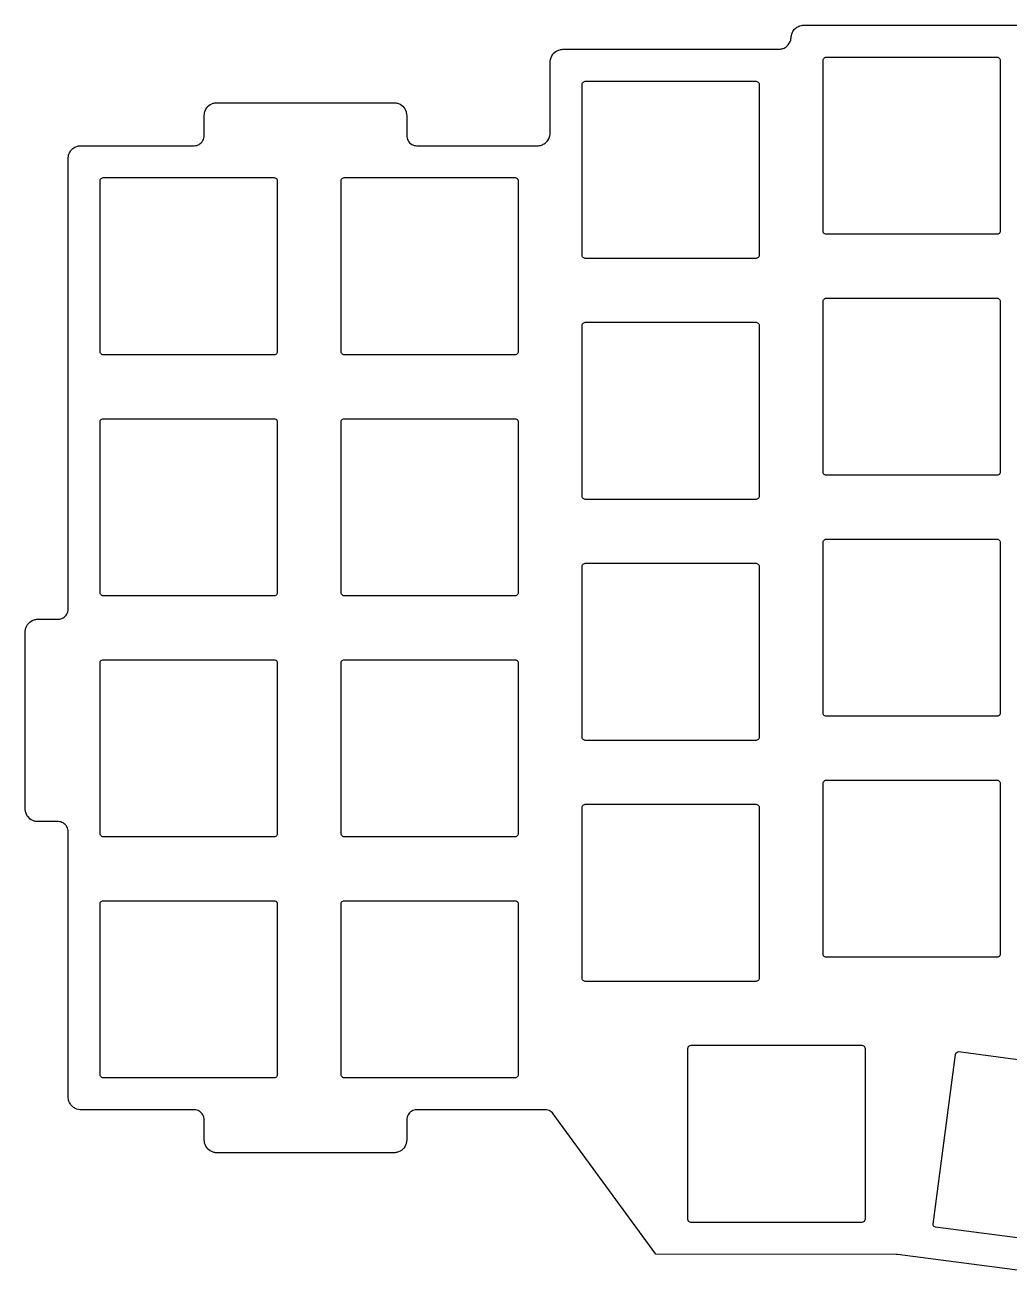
# Model space of a CAD drawing. Header units: millimetres. Extents: x 53 to 194, y -133 to -18.
# Drawn here: x 52.8 to 130.7, y -118.7 to -19 of the extents above; entities that cross this region are included whole.
import ezdxf

# ---------------------------------------------------------------- set-up
doc = ezdxf.new("R2010")
doc.units = ezdxf.units.MM

msp = doc.modelspace()

# ---------------------------------------------------------------- linework, layer by layer
for p, q in [((113.402, -19.932), (113.415, -19.852)), ((113.415, -19.852), (113.436, -19.77)), ((113.436, -19.77), (113.463, -19.689)), ((113.463, -19.689), (113.497, -19.612)), ((113.497, -19.612), (113.537, -19.538)), ((113.537, -19.538), (113.583, -19.467)), ((113.583, -19.467), (113.635, -19.4)), ((113.635, -19.4), (113.693, -19.339)), ((113.693, -19.339), (113.756, -19.282)), ((113.756, -19.282), (113.851, -19.212)), ((113.851, -19.212), (113.924, -19.169)), ((113.924, -19.169), (114, -19.132)), ((114, -19.132), (114.079, -19.102)), ((114.079, -19.102), (114.21, -19.068)), ((114.21, -19.068), (114.294, -19.056)), ((114.294, -19.056), (114.403, -19.05)), ((114.403, -19.05), (131.436, -19.05)), ((112.613, -20.93), (112.695, -20.908)), ((112.695, -20.908), (112.759, -20.886)), ((112.759, -20.886), (112.836, -20.852)), ((112.836, -20.852), (112.91, -20.811)), ((112.91, -20.811), (112.994, -20.755)), ((112.994, -20.755), (113.06, -20.701)), ((113.06, -20.701), (113.165, -20.591)), ((113.165, -20.591), (113.216, -20.524)), ((113.216, -20.524), (113.261, -20.453)), ((113.261, -20.453), (113.3, -20.378)), ((113.3, -20.378), (113.333, -20.3)), ((113.333, -20.3), (113.359, -20.219)), ((113.359, -20.219), (113.381, -20.115)), ((113.381, -20.115), (113.389, -20.058)), ((113.389, -20.058), (113.402, -19.932)), ((94.345, -21.964), (94.348, -21.885)), ((94.348, -21.885), (94.364, -21.764)), ((94.364, -21.764), (94.384, -21.68)), ((94.384, -21.68), (94.412, -21.597)), ((94.412, -21.597), (94.471, -21.47)), ((94.471, -21.47), (94.516, -21.396)), ((94.516, -21.396), (94.591, -21.299)), ((94.591, -21.299), (94.689, -21.201)), ((94.689, -21.201), (94.786, -21.126)), ((94.786, -21.126), (94.86, -21.081)), ((94.86, -21.081), (94.939, -21.042)), ((94.939, -21.042), (95.02, -21.01)), ((95.02, -21.01), (95.154, -20.974)), ((95.154, -20.974), (95.275, -20.958)), ((95.275, -20.958), (95.354, -20.955)), ((95.354, -20.955), (112.378, -20.955)), ((112.378, -20.955), (112.446, -20.953)), ((112.446, -20.953), (112.513, -20.947)), ((112.513, -20.947), (112.613, -20.93)), ((115.92, -21.825), (115.929, -21.76)), ((115.92, -35.325), (115.92, -21.825)), ((115.929, -21.76), (115.953, -21.7)), ((115.953, -21.7), (115.993, -21.648)), ((115.993, -21.648), (116.045, -21.608)), ((116.045, -21.608), (116.105, -21.584)), ((116.105, -21.584), (116.17, -21.575)), ((116.17, -21.575), (129.67, -21.575)), ((129.67, -21.575), (129.735, -21.584)), ((129.735, -21.584), (129.795, -21.608)), ((129.795, -21.608), (129.847, -21.648)), ((129.847, -21.648), (129.887, -21.7)), ((129.887, -21.7), (129.911, -21.76)), ((129.911, -21.76), (129.92, -21.825)), ((129.92, -21.825), (129.92, -35.325)), ((94.345, -27.558), (94.345, -21.964)), ((96.87, -23.73), (96.879, -23.665)), ((96.87, -37.23), (96.87, -23.73)), ((96.879, -23.665), (96.903, -23.605)), ((96.903, -23.605), (96.943, -23.553)), ((96.943, -23.553), (96.995, -23.513)), ((96.995, -23.513), (97.055, -23.489)), ((97.055, -23.489), (97.12, -23.48)), ((97.12, -23.48), (110.62, -23.48)), ((110.62, -23.48), (110.685, -23.489)), ((110.685, -23.489), (110.745, -23.513)), ((110.745, -23.513), (110.797, -23.553)), ((110.797, -23.553), (110.837, -23.605)), ((110.837, -23.605), (110.861, -23.665)), ((110.861, -23.665), (110.87, -23.73)), ((110.87, -23.73), (110.87, -37.23)), ((67.029, -25.942), (67.042, -25.891)), ((67.042, -25.891), (67.068, -25.817)), ((67.068, -25.817), (67.122, -25.698)), ((67.122, -25.698), (67.192, -25.588)), ((67.192, -25.588), (67.276, -25.488)), ((67.276, -25.488), (67.372, -25.399)), ((67.372, -25.399), (67.478, -25.324)), ((67.478, -25.324), (67.594, -25.263)), ((67.594, -25.263), (67.716, -25.217)), ((67.716, -25.217), (67.767, -25.204)), ((67.767, -25.204), (67.844, -25.189)), ((67.844, -25.189), (67.896, -25.182)), ((67.896, -25.182), (68.013, -25.175)), ((68.013, -25.175), (81.987, -25.175)), ((81.987, -25.175), (82.104, -25.182)), ((82.104, -25.182), (82.156, -25.189)), ((82.156, -25.189), (82.233, -25.204)), ((82.233, -25.204), (82.284, -25.217)), ((82.284, -25.217), (82.358, -25.243)), ((82.358, -25.243), (82.477, -25.297)), ((82.477, -25.297), (82.587, -25.367)), ((82.587, -25.367), (82.687, -25.451)), ((82.687, -25.451), (82.776, -25.547)), ((82.776, -25.547), (82.851, -25.653)), ((82.851, -25.653), (82.912, -25.769)), ((82.912, -25.769), (82.958, -25.891)), ((82.958, -25.891), (82.971, -25.942)), ((67, -26.188), (67.007, -26.071)), ((67, -27.775), (67, -26.188)), ((67.007, -26.071), (67.014, -26.019)), ((67.014, -26.019), (67.029, -25.942)), ((82.971, -25.942), (82.986, -26.019)), ((82.986, -26.019), (82.993, -26.071)), ((82.993, -26.071), (83, -26.188)), ((83, -26.188), (83, -27.775)), ((66.973, -27.982), (66.993, -27.879)), ((66.993, -27.879), (67, -27.775)), ((83, -27.775), (83.007, -27.879)), ((83.007, -27.879), (83.027, -27.982)), ((94.265, -27.965), (94.295, -27.884)), ((94.295, -27.884), (94.322, -27.783)), ((94.322, -27.783), (94.337, -27.697)), ((94.337, -27.697), (94.343, -27.627)), ((94.343, -27.627), (94.345, -27.558)), ((56.491, -28.919), (56.551, -28.856)), ((56.551, -28.856), (56.616, -28.798)), ((56.616, -28.798), (56.686, -28.746)), ((56.686, -28.746), (56.76, -28.701)), ((56.76, -28.701), (56.839, -28.662)), ((56.839, -28.662), (56.97, -28.614)), ((56.97, -28.614), (57.054, -28.594)), ((57.054, -28.594), (57.175, -28.578)), ((57.175, -28.578), (57.254, -28.575)), ((57.254, -28.575), (66.2, -28.575)), ((66.2, -28.575), (66.304, -28.568)), ((66.304, -28.568), (66.407, -28.548)), ((66.407, -28.548), (66.506, -28.514)), ((66.506, -28.514), (66.6, -28.468)), ((66.6, -28.468), (66.687, -28.41)), ((66.687, -28.41), (66.766, -28.341)), ((66.766, -28.341), (66.835, -28.262)), ((66.835, -28.262), (66.893, -28.175)), ((66.893, -28.175), (66.939, -28.081)), ((66.939, -28.081), (66.973, -27.982)), ((83.027, -27.982), (83.061, -28.081)), ((83.061, -28.081), (83.107, -28.175)), ((83.107, -28.175), (83.165, -28.262)), ((83.165, -28.262), (83.234, -28.341)), ((83.234, -28.341), (83.313, -28.41)), ((83.313, -28.41), (83.4, -28.468)), ((83.4, -28.468), (83.494, -28.514)), ((83.494, -28.514), (83.593, -28.548)), ((83.593, -28.548), (83.696, -28.568)), ((83.696, -28.568), (83.8, -28.575)), ((83.8, -28.575), (93.328, -28.575)), ((93.328, -28.575), (93.397, -28.573)), ((93.397, -28.573), (93.484, -28.564)), ((93.484, -28.564), (93.57, -28.548)), ((93.57, -28.548), (93.654, -28.525)), ((93.654, -28.525), (93.735, -28.495)), ((93.735, -28.495), (93.799, -28.465)), ((93.799, -28.465), (93.874, -28.422)), ((93.874, -28.422), (93.946, -28.373)), ((93.946, -28.373), (94.026, -28.306)), ((94.026, -28.306), (94.087, -28.244)), ((94.087, -28.244), (94.143, -28.176)), ((94.143, -28.176), (94.183, -28.119)), ((94.183, -28.119), (94.227, -28.044)), ((94.227, -28.044), (94.265, -27.965)), ((56.245, -29.584), (56.248, -29.505)), ((56.245, -65.2), (56.245, -29.584)), ((56.248, -29.505), (56.258, -29.419)), ((56.258, -29.419), (56.275, -29.333)), ((56.275, -29.333), (56.3, -29.25)), ((56.3, -29.25), (56.347, -29.137)), ((56.347, -29.137), (56.388, -29.06)), ((56.388, -29.06), (56.436, -28.988)), ((56.436, -28.988), (56.491, -28.919)), ((58.77, -31.35), (58.779, -31.285)), ((58.77, -44.85), (58.77, -31.35)), ((58.779, -31.285), (58.803, -31.225)), ((58.803, -31.225), (58.843, -31.173)), ((58.843, -31.173), (58.895, -31.133)), ((58.895, -31.133), (58.955, -31.109)), ((58.955, -31.109), (59.02, -31.1)), ((59.02, -31.1), (72.52, -31.1)), ((72.52, -31.1), (72.585, -31.109)), ((72.585, -31.109), (72.645, -31.133)), ((72.645, -31.133), (72.697, -31.173)), ((72.697, -31.173), (72.737, -31.225)), ((72.737, -31.225), (72.761, -31.285)), ((72.761, -31.285), (72.77, -31.35)), ((72.77, -31.35), (72.77, -44.85)), ((77.82, -31.35), (77.829, -31.285)), ((77.82, -44.85), (77.82, -31.35)), ((77.829, -31.285), (77.853, -31.225)), ((77.853, -31.225), (77.893, -31.173)), ((77.893, -31.173), (77.945, -31.133)), ((77.945, -31.133), (78.005, -31.109)), ((78.005, -31.109), (78.07, -31.1)), ((78.07, -31.1), (91.57, -31.1)), ((91.57, -31.1), (91.635, -31.109)), ((91.635, -31.109), (91.695, -31.133)), ((91.695, -31.133), (91.747, -31.173)), ((91.747, -31.173), (91.787, -31.225)), ((91.787, -31.225), (91.811, -31.285)), ((91.811, -31.285), (91.82, -31.35)), ((91.82, -31.35), (91.82, -44.85)), ((115.929, -35.39), (115.92, -35.325)), ((115.953, -35.45), (115.929, -35.39)), ((115.993, -35.502), (115.953, -35.45)), ((116.045, -35.542), (115.993, -35.502)), ((116.105, -35.566), (116.045, -35.542)), ((116.17, -35.575), (116.105, -35.566)), ((129.67, -35.575), (116.17, -35.575)), ((129.735, -35.566), (129.67, -35.575)), ((129.795, -35.542), (129.735, -35.566)), ((129.847, -35.502), (129.795, -35.542)), ((129.887, -35.45), (129.847, -35.502)), ((129.911, -35.39), (129.887, -35.45)), ((129.92, -35.325), (129.911, -35.39)), ((96.879, -37.295), (96.87, -37.23)), ((96.903, -37.355), (96.879, -37.295)), ((96.943, -37.407), (96.903, -37.355)), ((96.995, -37.447), (96.943, -37.407)), ((97.055, -37.471), (96.995, -37.447)), ((97.12, -37.48), (97.055, -37.471)), ((110.62, -37.48), (97.12, -37.48)), ((110.685, -37.471), (110.62, -37.48)), ((110.745, -37.447), (110.685, -37.471)), ((110.797, -37.407), (110.745, -37.447)), ((110.837, -37.355), (110.797, -37.407)), ((110.861, -37.295), (110.837, -37.355)), ((110.87, -37.23), (110.861, -37.295)), ((115.92, -40.875), (115.929, -40.81)), ((115.929, -40.81), (115.953, -40.75)), ((115.953, -40.75), (115.993, -40.698)), ((115.993, -40.698), (116.045, -40.658)), ((116.045, -40.658), (116.105, -40.634)), ((116.105, -40.634), (116.17, -40.625)), ((116.17, -40.625), (129.67, -40.625)), ((129.67, -40.625), (129.735, -40.634)), ((129.735, -40.634), (129.795, -40.658)), ((129.795, -40.658), (129.847, -40.698)), ((129.847, -40.698), (129.887, -40.75)), ((129.887, -40.75), (129.911, -40.81)), ((129.911, -40.81), (129.92, -40.875)), ((115.92, -54.375), (115.92, -40.875)), ((129.92, -40.875), (129.92, -54.375)), ((96.87, -42.78), (96.879, -42.715)), ((96.87, -56.28), (96.87, -42.78)), ((96.879, -42.715), (96.903, -42.655)), ((96.903, -42.655), (96.943, -42.603)), ((96.943, -42.603), (96.995, -42.563)), ((96.995, -42.563), (97.055, -42.539)), ((97.055, -42.539), (97.12, -42.53)), ((97.12, -42.53), (110.62, -42.53)), ((110.62, -42.53), (110.685, -42.539)), ((110.685, -42.539), (110.745, -42.563)), ((110.745, -42.563), (110.797, -42.603)), ((110.797, -42.603), (110.837, -42.655)), ((110.837, -42.655), (110.861, -42.715)), ((110.861, -42.715), (110.87, -42.78)), ((110.87, -42.78), (110.87, -56.28)), ((58.779, -44.915), (58.77, -44.85)), ((58.803, -44.975), (58.779, -44.915)), ((58.843, -45.027), (58.803, -44.975)), ((58.895, -45.067), (58.843, -45.027)), ((58.955, -45.091), (58.895, -45.067)), ((59.02, -45.1), (58.955, -45.091)), ((72.52, -45.1), (59.02, -45.1)), ((72.585, -45.091), (72.52, -45.1)), ((72.645, -45.067), (72.585, -45.091)), ((72.697, -45.027), (72.645, -45.067)), ((72.737, -44.975), (72.697, -45.027)), ((72.761, -44.915), (72.737, -44.975)), ((72.77, -44.85), (72.761, -44.915)), ((77.829, -44.915), (77.82, -44.85)), ((77.853, -44.975), (77.829, -44.915)), ((77.893, -45.027), (77.853, -44.975)), ((77.945, -45.067), (77.893, -45.027)), ((78.005, -45.091), (77.945, -45.067)), ((78.07, -45.1), (78.005, -45.091)), ((91.57, -45.1), (78.07, -45.1)), ((91.635, -45.091), (91.57, -45.1)), ((91.695, -45.067), (91.635, -45.091)), ((91.747, -45.027), (91.695, -45.067)), ((91.787, -44.975), (91.747, -45.027)), ((91.811, -44.915), (91.787, -44.975)), ((91.82, -44.85), (91.811, -44.915)), ((58.77, -50.4), (58.779, -50.335)), ((58.77, -63.9), (58.77, -50.4)), ((58.779, -50.335), (58.803, -50.275)), ((58.803, -50.275), (58.843, -50.223)), ((58.843, -50.223), (58.895, -50.183)), ((58.895, -50.183), (58.955, -50.159)), ((58.955, -50.159), (59.02, -50.15)), ((59.02, -50.15), (72.52, -50.15)), ((72.52, -50.15), (72.585, -50.159)), ((72.585, -50.159), (72.645, -50.183)), ((72.645, -50.183), (72.697, -50.223)), ((72.697, -50.223), (72.737, -50.275)), ((72.737, -50.275), (72.761, -50.335)), ((72.761, -50.335), (72.77, -50.4)), ((72.77, -50.4), (72.77, -63.9)), ((77.82, -50.4), (77.829, -50.335)), ((77.82, -63.9), (77.82, -50.4)), ((77.829, -50.335), (77.853, -50.275)), ((77.853, -50.275), (77.893, -50.223)), ((77.893, -50.223), (77.945, -50.183)), ((77.945, -50.183), (78.005, -50.159)), ((78.005, -50.159), (78.07, -50.15)), ((78.07, -50.15), (91.57, -50.15)), ((91.57, -50.15), (91.635, -50.159)), ((91.635, -50.159), (91.695, -50.183)), ((91.695, -50.183), (91.747, -50.223)), ((91.747, -50.223), (91.787, -50.275)), ((91.787, -50.275), (91.811, -50.335)), ((91.811, -50.335), (91.82, -50.4)), ((91.82, -50.4), (91.82, -63.9)), ((115.929, -54.44), (115.92, -54.375)), ((115.953, -54.5), (115.929, -54.44)), ((115.993, -54.552), (115.953, -54.5)), ((116.045, -54.592), (115.993, -54.552)), ((116.105, -54.616), (116.045, -54.592)), ((116.17, -54.625), (116.105, -54.616)), ((129.67, -54.625), (116.17, -54.625)), ((129.735, -54.616), (129.67, -54.625)), ((129.795, -54.592), (129.735, -54.616)), ((129.847, -54.552), (129.795, -54.592)), ((129.887, -54.5), (129.847, -54.552)), ((129.911, -54.44), (129.887, -54.5)), ((129.92, -54.375), (129.911, -54.44)), ((96.879, -56.345), (96.87, -56.28)), ((96.903, -56.405), (96.879, -56.345)), ((96.943, -56.457), (96.903, -56.405)), ((96.995, -56.497), (96.943, -56.457)), ((97.055, -56.521), (96.995, -56.497)), ((97.12, -56.53), (97.055, -56.521)), ((110.62, -56.53), (97.12, -56.53)), ((110.685, -56.521), (110.62, -56.53)), ((110.745, -56.497), (110.685, -56.521)), ((110.797, -56.457), (110.745, -56.497)), ((110.837, -56.405), (110.797, -56.457)), ((110.861, -56.345), (110.837, -56.405)), ((110.87, -56.28), (110.861, -56.345)), ((115.953, -59.8), (115.993, -59.748)), ((115.993, -59.748), (116.045, -59.708)), ((116.045, -59.708), (116.105, -59.684)), ((116.105, -59.684), (116.17, -59.675)), ((116.17, -59.675), (129.67, -59.675)), ((129.67, -59.675), (129.735, -59.684)), ((129.735, -59.684), (129.795, -59.708)), ((129.795, -59.708), (129.847, -59.748)), ((129.847, -59.748), (129.887, -59.8)), ((115.92, -59.925), (115.929, -59.86)), ((115.92, -73.425), (115.92, -59.925)), ((115.929, -59.86), (115.953, -59.8)), ((129.887, -59.8), (129.911, -59.86)), ((129.911, -59.86), (129.92, -59.925)), ((129.92, -59.925), (129.92, -73.425)), ((96.87, -61.83), (96.879, -61.765)), ((96.879, -61.765), (96.903, -61.705)), ((96.903, -61.705), (96.943, -61.653)), ((96.943, -61.653), (96.995, -61.613)), ((96.995, -61.613), (97.055, -61.589)), ((97.055, -61.589), (97.12, -61.58)), ((97.12, -61.58), (110.62, -61.58)), ((110.62, -61.58), (110.685, -61.589)), ((110.685, -61.589), (110.745, -61.613)), ((110.745, -61.613), (110.797, -61.653)), ((110.797, -61.653), (110.837, -61.705)), ((110.837, -61.705), (110.861, -61.765)), ((110.861, -61.765), (110.87, -61.83)), ((96.87, -75.33), (96.87, -61.83)), ((110.87, -61.83), (110.87, -75.33)), ((58.779, -63.965), (58.77, -63.9)), ((58.803, -64.025), (58.779, -63.965)), ((58.843, -64.077), (58.803, -64.025)), ((58.895, -64.117), (58.843, -64.077)), ((58.955, -64.141), (58.895, -64.117)), ((59.02, -64.15), (58.955, -64.141)), ((72.52, -64.15), (59.02, -64.15)), ((72.585, -64.141), (72.52, -64.15)), ((72.645, -64.117), (72.585, -64.141)), ((72.697, -64.077), (72.645, -64.117)), ((72.737, -64.025), (72.697, -64.077)), ((72.761, -63.965), (72.737, -64.025)), ((72.77, -63.9), (72.761, -63.965)), ((77.829, -63.965), (77.82, -63.9)), ((77.853, -64.025), (77.829, -63.965)), ((77.893, -64.077), (77.853, -64.025)), ((77.945, -64.117), (77.893, -64.077)), ((78.005, -64.141), (77.945, -64.117)), ((78.07, -64.15), (78.005, -64.141)), ((91.57, -64.15), (78.07, -64.15)), ((91.635, -64.141), (91.57, -64.15)), ((91.695, -64.117), (91.635, -64.141)), ((91.747, -64.077), (91.695, -64.117)), ((91.787, -64.025), (91.747, -64.077)), ((91.811, -63.965), (91.787, -64.025)), ((91.82, -63.9), (91.811, -63.965)), ((56.011, -65.766), (56.08, -65.687)), ((56.08, -65.687), (56.138, -65.6)), ((56.138, -65.6), (56.184, -65.506)), ((56.184, -65.506), (56.218, -65.407)), ((56.218, -65.407), (56.238, -65.304)), ((56.238, -65.304), (56.245, -65.2)), ((52.874, -66.767), (52.887, -66.716)), ((52.887, -66.716), (52.913, -66.642)), ((52.913, -66.642), (52.967, -66.523)), ((52.967, -66.523), (53.037, -66.413)), ((53.037, -66.413), (53.121, -66.313)), ((53.121, -66.313), (53.217, -66.224)), ((53.217, -66.224), (53.323, -66.149)), ((53.323, -66.149), (53.439, -66.088)), ((53.439, -66.088), (53.561, -66.042)), ((53.561, -66.042), (53.612, -66.029)), ((53.612, -66.029), (53.689, -66.014)), ((53.689, -66.014), (53.741, -66.007)), ((53.741, -66.007), (53.858, -66)), ((53.858, -66), (55.445, -66)), ((55.445, -66), (55.549, -65.993)), ((55.549, -65.993), (55.652, -65.973)), ((55.652, -65.973), (55.751, -65.939)), ((55.751, -65.939), (55.845, -65.893)), ((55.845, -65.893), (55.932, -65.835)), ((55.932, -65.835), (56.011, -65.766)), ((52.845, -67.013), (52.852, -66.896)), ((52.845, -80.987), (52.845, -67.013)), ((52.852, -66.896), (52.859, -66.844)), ((52.859, -66.844), (52.874, -66.767)), ((58.77, -69.45), (58.779, -69.385)), ((58.77, -82.95), (58.77, -69.45)), ((58.779, -69.385), (58.803, -69.325)), ((58.803, -69.325), (58.843, -69.273)), ((58.843, -69.273), (58.895, -69.233)), ((58.895, -69.233), (58.955, -69.209)), ((58.955, -69.209), (59.02, -69.2)), ((59.02, -69.2), (72.52, -69.2)), ((72.52, -69.2), (72.585, -69.209)), ((72.585, -69.209), (72.645, -69.233)), ((72.645, -69.233), (72.697, -69.273)), ((72.697, -69.273), (72.737, -69.325)), ((72.737, -69.325), (72.761, -69.385)), ((72.761, -69.385), (72.77, -69.45)), ((72.77, -69.45), (72.77, -82.95)), ((77.82, -69.45), (77.829, -69.385)), ((77.82, -82.95), (77.82, -69.45)), ((77.829, -69.385), (77.853, -69.325)), ((77.853, -69.325), (77.893, -69.273)), ((77.893, -69.273), (77.945, -69.233)), ((77.945, -69.233), (78.005, -69.209)), ((78.005, -69.209), (78.07, -69.2)), ((78.07, -69.2), (91.57, -69.2)), ((91.57, -69.2), (91.635, -69.209)), ((91.635, -69.209), (91.695, -69.233)), ((91.695, -69.233), (91.747, -69.273)), ((91.747, -69.273), (91.787, -69.325)), ((91.787, -69.325), (91.811, -69.385)), ((91.811, -69.385), (91.82, -69.45)), ((91.82, -69.45), (91.82, -82.95)), ((115.929, -73.49), (115.92, -73.425)), ((115.953, -73.55), (115.929, -73.49)), ((115.993, -73.602), (115.953, -73.55)), ((116.045, -73.642), (115.993, -73.602)), ((116.105, -73.666), (116.045, -73.642)), ((116.17, -73.675), (116.105, -73.666)), ((129.67, -73.675), (116.17, -73.675)), ((129.735, -73.666), (129.67, -73.675)), ((129.795, -73.642), (129.735, -73.666)), ((129.847, -73.602), (129.795, -73.642)), ((129.887, -73.55), (129.847, -73.602)), ((129.911, -73.49), (129.887, -73.55)), ((129.92, -73.425), (129.911, -73.49)), ((96.879, -75.395), (96.87, -75.33)), ((96.903, -75.455), (96.879, -75.395)), ((96.943, -75.507), (96.903, -75.455)), ((96.995, -75.547), (96.943, -75.507)), ((97.055, -75.571), (96.995, -75.547)), ((97.12, -75.58), (97.055, -75.571)), ((110.62, -75.58), (97.12, -75.58)), ((110.685, -75.571), (110.62, -75.58)), ((110.745, -75.547), (110.685, -75.571)), ((110.797, -75.507), (110.745, -75.547)), ((110.837, -75.455), (110.797, -75.507)), ((110.861, -75.395), (110.837, -75.455)), ((110.87, -75.33), (110.861, -75.395)), ((115.92, -78.975), (115.929, -78.91)), ((115.92, -92.475), (115.92, -78.975)), ((115.929, -78.91), (115.953, -78.85)), ((115.953, -78.85), (115.993, -78.798)), ((115.993, -78.798), (116.045, -78.758)), ((116.045, -78.758), (116.105, -78.734)), ((116.105, -78.734), (116.17, -78.725)), ((116.17, -78.725), (129.67, -78.725)), ((129.67, -78.725), (129.735, -78.734)), ((129.735, -78.734), (129.795, -78.758)), ((129.795, -78.758), (129.847, -78.798)), ((129.847, -78.798), (129.887, -78.85)), ((129.887, -78.85), (129.911, -78.91)), ((129.911, -78.91), (129.92, -78.975)), ((129.92, -78.975), (129.92, -92.475)), ((96.903, -80.755), (96.943, -80.703)), ((96.943, -80.703), (96.995, -80.663)), ((96.995, -80.663), (97.055, -80.639)), ((97.055, -80.639), (97.12, -80.63)), ((97.12, -80.63), (110.62, -80.63)), ((110.62, -80.63), (110.685, -80.639)), ((110.685, -80.639), (110.745, -80.663)), ((110.745, -80.663), (110.797, -80.703)), ((110.797, -80.703), (110.837, -80.755)), ((52.852, -81.104), (52.845, -80.987)), ((52.859, -81.156), (52.852, -81.104)), ((52.874, -81.233), (52.859, -81.156)), ((52.887, -81.284), (52.874, -81.233)), ((52.913, -81.358), (52.887, -81.284)), ((52.967, -81.477), (52.913, -81.358)), ((53.037, -81.587), (52.967, -81.477)), ((53.121, -81.687), (53.037, -81.587)), ((53.217, -81.776), (53.121, -81.687)), ((96.87, -80.88), (96.879, -80.815)), ((96.87, -94.38), (96.87, -80.88)), ((96.879, -80.815), (96.903, -80.755)), ((110.837, -80.755), (110.861, -80.815)), ((110.861, -80.815), (110.87, -80.88)), ((110.87, -80.88), (110.87, -94.38)), ((53.323, -81.851), (53.217, -81.776)), ((53.439, -81.912), (53.323, -81.851)), ((53.561, -81.958), (53.439, -81.912)), ((53.612, -81.971), (53.561, -81.958)), ((53.689, -81.986), (53.612, -81.971)), ((53.741, -81.993), (53.689, -81.986)), ((53.858, -82), (53.741, -81.993)), ((55.445, -82), (53.858, -82)), ((55.549, -82.007), (55.445, -82)), ((55.652, -82.027), (55.549, -82.007)), ((55.751, -82.061), (55.652, -82.027)), ((55.845, -82.107), (55.751, -82.061)), ((55.932, -82.165), (55.845, -82.107)), ((56.011, -82.234), (55.932, -82.165)), ((56.08, -82.313), (56.011, -82.234)), ((56.138, -82.4), (56.08, -82.313)), ((56.184, -82.494), (56.138, -82.4)), ((56.218, -82.593), (56.184, -82.494)), ((56.238, -82.696), (56.218, -82.593)), ((56.245, -82.8), (56.238, -82.696)), ((56.245, -103.766), (56.245, -82.8)), ((58.779, -83.015), (58.77, -82.95)), ((58.803, -83.075), (58.779, -83.015)), ((58.843, -83.127), (58.803, -83.075)), ((58.895, -83.167), (58.843, -83.127)), ((58.955, -83.191), (58.895, -83.167)), ((59.02, -83.2), (58.955, -83.191)), ((72.52, -83.2), (59.02, -83.2)), ((72.585, -83.191), (72.52, -83.2)), ((72.645, -83.167), (72.585, -83.191)), ((72.697, -83.127), (72.645, -83.167)), ((72.737, -83.075), (72.697, -83.127)), ((72.761, -83.015), (72.737, -83.075)), ((72.77, -82.95), (72.761, -83.015)), ((77.829, -83.015), (77.82, -82.95)), ((77.853, -83.075), (77.829, -83.015)), ((77.893, -83.127), (77.853, -83.075)), ((77.945, -83.167), (77.893, -83.127)), ((78.005, -83.191), (77.945, -83.167)), ((78.07, -83.2), (78.005, -83.191)), ((91.57, -83.2), (78.07, -83.2)), ((91.635, -83.191), (91.57, -83.2)), ((91.695, -83.167), (91.635, -83.191)), ((91.747, -83.127), (91.695, -83.167)), ((91.787, -83.075), (91.747, -83.127)), ((91.811, -83.015), (91.787, -83.075)), ((91.82, -82.95), (91.811, -83.015)), ((58.77, -88.5), (58.779, -88.435)), ((58.77, -102), (58.77, -88.5)), ((58.779, -88.435), (58.803, -88.375)), ((58.803, -88.375), (58.843, -88.323)), ((58.843, -88.323), (58.895, -88.283)), ((58.895, -88.283), (58.955, -88.259)), ((58.955, -88.259), (59.02, -88.25)), ((59.02, -88.25), (72.52, -88.25)), ((72.52, -88.25), (72.585, -88.259)), ((72.585, -88.259), (72.645, -88.283)), ((72.645, -88.283), (72.697, -88.323)), ((72.697, -88.323), (72.737, -88.375)), ((72.737, -88.375), (72.761, -88.435)), ((72.761, -88.435), (72.77, -88.5)), ((72.77, -88.5), (72.77, -102)), ((77.82, -88.5), (77.829, -88.435)), ((77.82, -102), (77.82, -88.5)), ((77.829, -88.435), (77.853, -88.375)), ((77.853, -88.375), (77.893, -88.323)), ((77.893, -88.323), (77.945, -88.283)), ((77.945, -88.283), (78.005, -88.259)), ((78.005, -88.259), (78.07, -88.25)), ((78.07, -88.25), (91.57, -88.25)), ((91.57, -88.25), (91.635, -88.259)), ((91.635, -88.259), (91.695, -88.283)), ((91.695, -88.283), (91.747, -88.323)), ((91.747, -88.323), (91.787, -88.375)), ((91.787, -88.375), (91.811, -88.435)), ((91.811, -88.435), (91.82, -88.5)), ((91.82, -88.5), (91.82, -102)), ((115.929, -92.54), (115.92, -92.475)), ((115.953, -92.6), (115.929, -92.54)), ((115.993, -92.652), (115.953, -92.6)), ((116.045, -92.692), (115.993, -92.652)), ((129.847, -92.652), (129.795, -92.692)), ((129.887, -92.6), (129.847, -92.652)), ((129.911, -92.54), (129.887, -92.6)), ((129.92, -92.475), (129.911, -92.54)), ((116.105, -92.716), (116.045, -92.692)), ((116.17, -92.725), (116.105, -92.716)), ((129.67, -92.725), (116.17, -92.725)), ((129.735, -92.716), (129.67, -92.725)), ((129.795, -92.692), (129.735, -92.716)), ((96.879, -94.445), (96.87, -94.38)), ((96.903, -94.505), (96.879, -94.445)), ((96.943, -94.557), (96.903, -94.505)), ((96.995, -94.597), (96.943, -94.557)), ((97.055, -94.621), (96.995, -94.597)), ((97.12, -94.63), (97.055, -94.621)), ((110.62, -94.63), (97.12, -94.63)), ((110.685, -94.621), (110.62, -94.63)), ((110.745, -94.597), (110.685, -94.621)), ((110.797, -94.557), (110.745, -94.597)), ((110.837, -94.505), (110.797, -94.557)), ((110.861, -94.445), (110.837, -94.505)), ((110.87, -94.38), (110.861, -94.445)), ((105.233, -99.93), (105.242, -99.865)), ((105.233, -113.43), (105.233, -99.93)), ((105.242, -99.865), (105.266, -99.805)), ((105.266, -99.805), (105.306, -99.753)), ((105.306, -99.753), (105.358, -99.713)), ((105.358, -99.713), (105.418, -99.689)), ((105.418, -99.689), (105.483, -99.68)), ((105.483, -99.68), (118.983, -99.68)), ((118.983, -99.68), (119.048, -99.689)), ((119.048, -99.689), (119.108, -99.713)), ((119.108, -99.713), (119.16, -99.753)), ((119.16, -99.753), (119.2, -99.805)), ((119.2, -99.805), (119.224, -99.865)), ((119.224, -99.865), (119.233, -99.93)), ((119.233, -99.93), (119.233, -113.43)), ((124.621, -113.816), (126.385, -100.398)), ((126.385, -100.398), (126.402, -100.335)), ((126.402, -100.335), (126.435, -100.279)), ((126.435, -100.279), (126.508, -100.215)), ((126.508, -100.215), (126.569, -100.19)), ((126.569, -100.19), (126.633, -100.181)), ((126.633, -100.181), (140.05, -101.945)), ((58.779, -102.065), (58.77, -102)), ((58.803, -102.125), (58.779, -102.065)), ((58.843, -102.177), (58.803, -102.125)), ((58.895, -102.217), (58.843, -102.177)), ((58.955, -102.241), (58.895, -102.217)), ((59.02, -102.25), (58.955, -102.241)), ((72.52, -102.25), (59.02, -102.25)), ((72.585, -102.241), (72.52, -102.25)), ((72.645, -102.217), (72.585, -102.241)), ((72.697, -102.177), (72.645, -102.217)), ((72.737, -102.125), (72.697, -102.177)), ((72.761, -102.065), (72.737, -102.125)), ((72.77, -102), (72.761, -102.065)), ((77.829, -102.065), (77.82, -102)), ((77.853, -102.125), (77.829, -102.065)), ((77.893, -102.177), (77.853, -102.125)), ((77.945, -102.217), (77.893, -102.177)), ((78.005, -102.241), (77.945, -102.217)), ((78.07, -102.25), (78.005, -102.241)), ((91.57, -102.25), (78.07, -102.25)), ((91.635, -102.241), (91.57, -102.25)), ((91.695, -102.217), (91.635, -102.241)), ((91.747, -102.177), (91.695, -102.217)), ((91.787, -102.125), (91.747, -102.177)), ((91.811, -102.065), (91.787, -102.125)), ((91.82, -102), (91.811, -102.065)), ((56.248, -103.845), (56.245, -103.766)), ((56.258, -103.931), (56.248, -103.845)), ((56.275, -104.017), (56.258, -103.931)), ((56.3, -104.1), (56.275, -104.017)), ((56.347, -104.213), (56.3, -104.1)), ((56.388, -104.29), (56.347, -104.213)), ((56.436, -104.362), (56.388, -104.29)), ((56.526, -104.469), (56.436, -104.362)), ((56.589, -104.529), (56.526, -104.469)), ((56.658, -104.584), (56.589, -104.529)), ((56.73, -104.632), (56.658, -104.584)), ((56.807, -104.673), (56.73, -104.632)), ((56.92, -104.72), (56.807, -104.673)), ((57.054, -104.756), (56.92, -104.72)), ((57.175, -104.772), (57.054, -104.756)), ((57.254, -104.775), (57.175, -104.772)), ((66.2, -104.775), (57.254, -104.775)), ((66.304, -104.782), (66.2, -104.775)), ((66.407, -104.802), (66.304, -104.782)), ((66.506, -104.836), (66.407, -104.802)), ((66.6, -104.882), (66.506, -104.836)), ((66.687, -104.94), (66.6, -104.882)), ((66.766, -105.009), (66.687, -104.94)), ((66.835, -105.088), (66.766, -105.009)), ((66.893, -105.175), (66.835, -105.088)), ((66.939, -105.269), (66.893, -105.175)), ((66.973, -105.368), (66.939, -105.269)), ((66.993, -105.471), (66.973, -105.368)), ((67, -105.575), (66.993, -105.471)), ((67, -107.162), (67, -105.575)), ((83.007, -105.471), (83, -105.575)), ((83, -105.575), (83, -107.162)), ((83.027, -105.368), (83.007, -105.471)), ((83.061, -105.269), (83.027, -105.368)), ((83.107, -105.175), (83.061, -105.269)), ((83.165, -105.088), (83.107, -105.175)), ((83.234, -105.009), (83.165, -105.088)), ((83.313, -104.94), (83.234, -105.009)), ((83.4, -104.882), (83.313, -104.94)), ((83.494, -104.836), (83.4, -104.882)), ((83.593, -104.802), (83.494, -104.836)), ((83.696, -104.782), (83.593, -104.802)), ((83.8, -104.775), (83.696, -104.782)), ((93.939, -104.775), (83.8, -104.775)), ((94.046, -104.782), (93.939, -104.775)), ((94.151, -104.804), (94.046, -104.782)), ((94.252, -104.839), (94.151, -104.804)), ((94.348, -104.887), (94.252, -104.839)), ((94.436, -104.948), (94.348, -104.887)), ((94.516, -105.02), (94.436, -104.948)), ((94.585, -105.103), (94.516, -105.02)), ((102.692, -116.183), (94.585, -105.103)), ((67.007, -107.279), (67, -107.162)), ((67.014, -107.331), (67.007, -107.279)), ((67.029, -107.408), (67.014, -107.331)), ((67.042, -107.459), (67.029, -107.408)), ((67.068, -107.533), (67.042, -107.459)), ((67.122, -107.652), (67.068, -107.533)), ((82.912, -107.581), (82.851, -107.697)), ((82.958, -107.459), (82.912, -107.581)), ((82.971, -107.408), (82.958, -107.459)), ((82.986, -107.331), (82.971, -107.408)), ((82.993, -107.279), (82.986, -107.331)), ((83, -107.162), (82.993, -107.279)), ((67.192, -107.762), (67.122, -107.652)), ((67.276, -107.862), (67.192, -107.762)), ((67.372, -107.951), (67.276, -107.862)), ((67.478, -108.026), (67.372, -107.951)), ((67.594, -108.087), (67.478, -108.026)), ((67.716, -108.133), (67.594, -108.087)), ((67.767, -108.146), (67.716, -108.133)), ((67.844, -108.161), (67.767, -108.146)), ((67.896, -108.168), (67.844, -108.161)), ((68.013, -108.175), (67.896, -108.168)), ((81.987, -108.175), (68.013, -108.175)), ((82.104, -108.168), (81.987, -108.175)), ((82.156, -108.161), (82.104, -108.168)), ((82.233, -108.146), (82.156, -108.161)), ((82.284, -108.133), (82.233, -108.146)), ((82.358, -108.107), (82.284, -108.133)), ((82.477, -108.053), (82.358, -108.107)), ((82.587, -107.983), (82.477, -108.053)), ((82.687, -107.899), (82.587, -107.983)), ((82.776, -107.803), (82.687, -107.899)), ((82.851, -107.697), (82.776, -107.803)), ((105.242, -113.495), (105.233, -113.43)), ((105.266, -113.555), (105.242, -113.495)), ((105.306, -113.607), (105.266, -113.555)), ((119.2, -113.555), (119.16, -113.607)), ((119.224, -113.495), (119.2, -113.555)), ((119.233, -113.43), (119.224, -113.495)), ((105.358, -113.646), (105.306, -113.607)), ((105.418, -113.671), (105.358, -113.646)), ((105.483, -113.68), (105.418, -113.671)), ((118.983, -113.68), (105.483, -113.68)), ((119.048, -113.671), (118.983, -113.68)), ((119.108, -113.646), (119.048, -113.671)), ((119.16, -113.607), (119.108, -113.646)), ((124.63, -113.88), (124.621, -113.816)), ((124.655, -113.941), (124.63, -113.88)), ((124.694, -113.992), (124.655, -113.941)), ((124.746, -114.032), (124.694, -113.992)), ((124.806, -114.057), (124.746, -114.032)), ((138.223, -115.826), (124.806, -114.057)), ((121.706, -116.205), (102.692, -116.183)), ((121.81, -116.212), (121.706, -116.205)), ((140.593, -118.689), (121.81, -116.212))]:
    msp.add_line(p, q)

doc.saveas('drawing.dxf')
